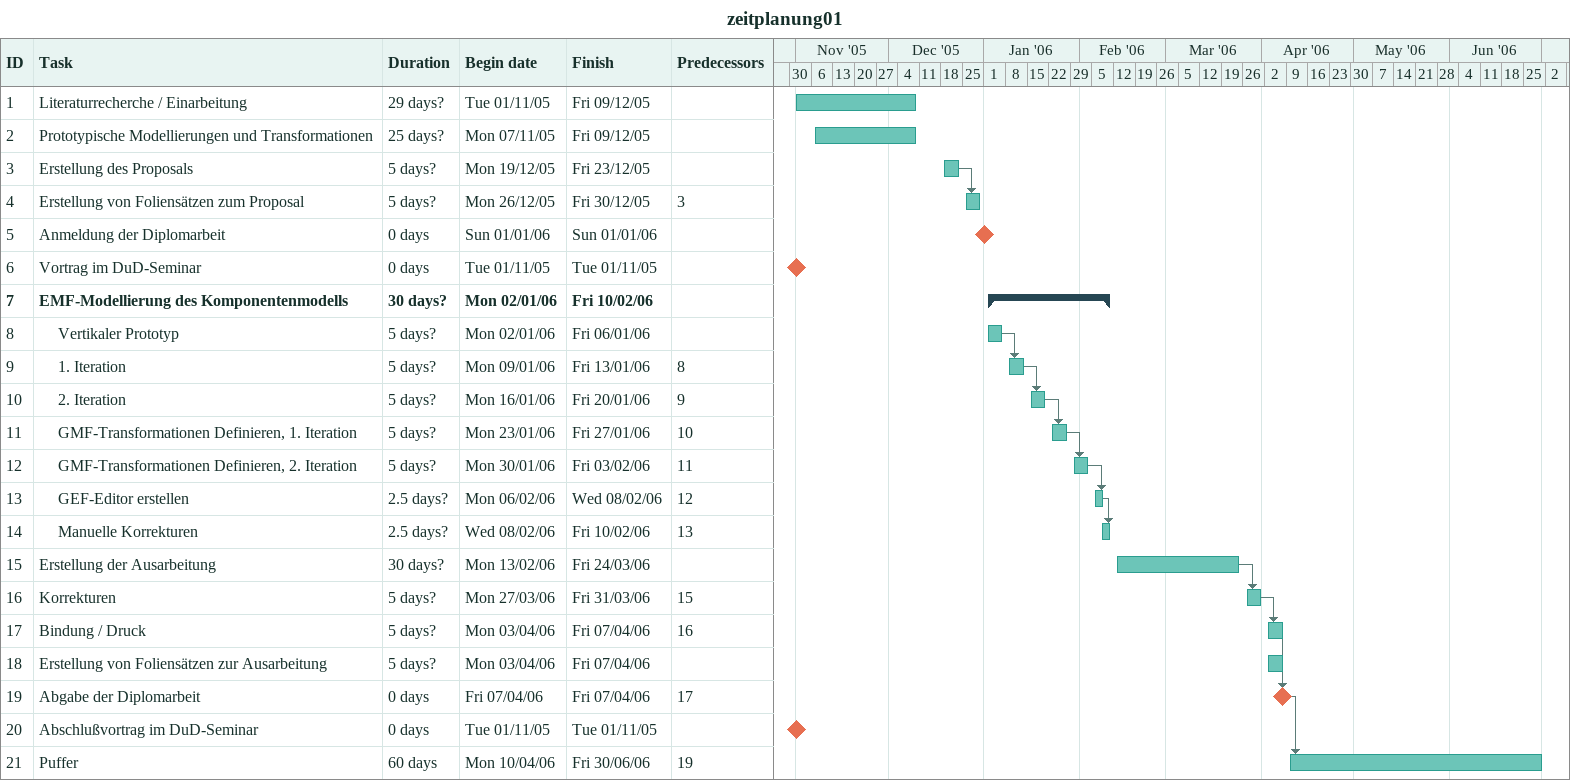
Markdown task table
zeitplanung01

| ID | Level | Task | Duration | Start | Finish | Predecessors |
|---|---|---|---|---|---|---|
| 1 | 1 | Literaturrecherche / Einarbeitung | 29d? | 2005-11-01 | 2005-12-09 |  |
| 2 | 1 | Prototypische Modellierungen und Transformationen | 25d? | 2005-11-07 | 2005-12-09 |  |
| 3 | 1 | Erstellung des Proposals | 5d? | 2005-12-19 | 2005-12-23 |  |
| 4 | 1 | Erstellung von Foliensätzen zum Proposal | 5d? | 2005-12-26 | 2005-12-30 | 3 |
| 5 | 1 | Anmeldung der Diplomarbeit | 0d | 2006-01-01 | 2006-01-01 |  |
| 6 | 1 | Vortrag im DuD-Seminar | 0d | 2005-11-01 | 2005-11-01 |  |
| 7 | 1 | **EMF-Modellierung des Komponentenmodells** | 30d? | 2006-01-02 | 2006-02-10 |  |
| 8 | 2 | Vertikaler Prototyp | 5d? | 2006-01-02 | 2006-01-06 |  |
| 9 | 2 | 1. Iteration | 5d? | 2006-01-09 | 2006-01-13 | 8 |
| 10 | 2 | 2. Iteration | 5d? | 2006-01-16 | 2006-01-20 | 9 |
| 11 | 2 | GMF-Transformationen Definieren, 1. Iteration | 5d? | 2006-01-23 | 2006-01-27 | 10 |
| 12 | 2 | GMF-Transformationen Definieren, 2. Iteration | 5d? | 2006-01-30 | 2006-02-03 | 11 |
| 13 | 2 | GEF-Editor erstellen | 2.5d? | 2006-02-06 | 2006-02-08 | 12 |
| 14 | 2 | Manuelle Korrekturen | 2.5d? | 2006-02-08 | 2006-02-10 | 13 |
| 15 | 1 | Erstellung der Ausarbeitung | 30d? | 2006-02-13 | 2006-03-24 |  |
| 16 | 1 | Korrekturen | 5d? | 2006-03-27 | 2006-03-31 | 15 |
| 17 | 1 | Bindung / Druck | 5d? | 2006-04-03 | 2006-04-07 | 16 |
| 18 | 1 | Erstellung von Foliensätzen zur Ausarbeitung | 5d? | 2006-04-03 | 2006-04-07 |  |
| 19 | 1 | Abgabe der Diplomarbeit | 0d | 2006-04-07 | 2006-04-07 | 17 |
| 20 | 1 | Abschlußvortrag im DuD-Seminar | 0d | 2005-11-01 | 2005-11-01 |  |
| 21 | 1 | Puffer | 60d | 2006-04-10 | 2006-06-30 | 19 |
